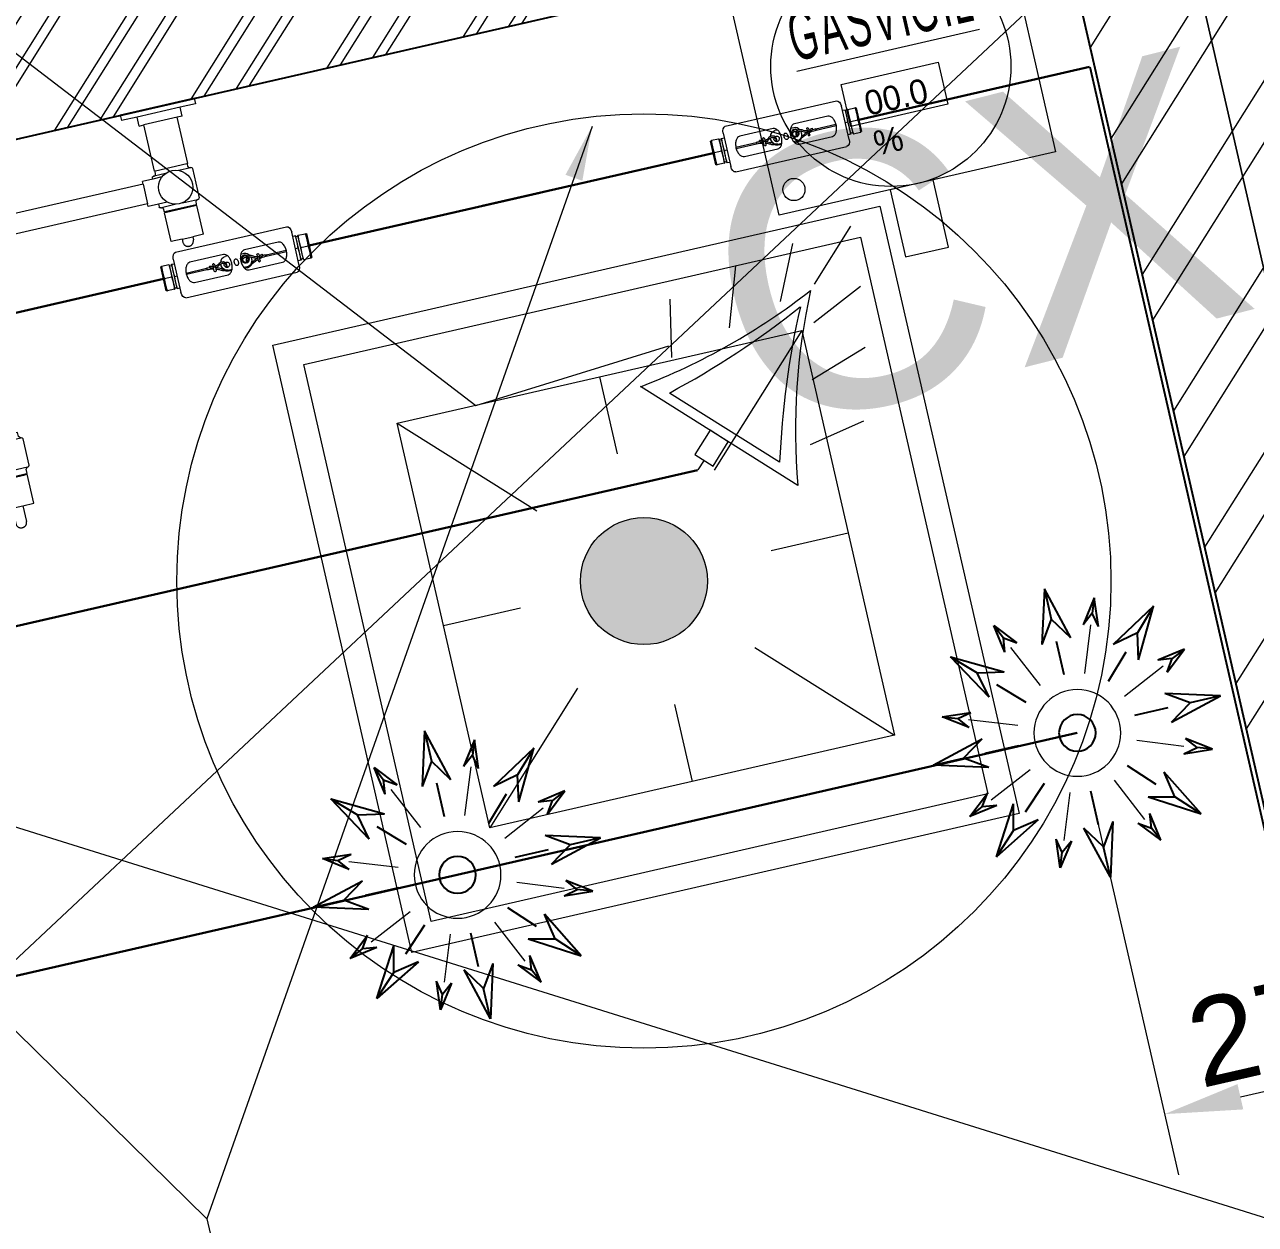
# Model space of a CAD drawing. Header units: millimetres. Extents: x 1667 to 847943, y 724 to 1832625.
# Drawn here: x 647580 to 648766, y 728316 to 729471 of the extents above; entities that cross this region are included whole.
import ezdxf

# ---------------------------------------------------------------- set-up
doc = ezdxf.new("R2010")
doc.units = ezdxf.units.MM
doc.linetypes.add('CENTER', pattern=[2, 1.25, -0.25, 0.25, -0.25])
doc.linetypes.add('CONTINULUS', pattern=[0])
doc.layers.get('Defpoints').update_dxf_attribs({"color": 140})
for name, color, linetype, lineweight in [('2026-02-28_GF-SF BWP SET_MAIN BLOCK_SASANGIR RESORT$0$BRICK WALL_MOFA', 20, 'Continuous', 25), ('2026-02-28_GF-SF BWP SET_MAIN BLOCK_SASANGIR RESORT$0$HATCH LIGHT_MOFA', 253, 'Continuous', 0), ('BRICK WALL_MOFA', 22, 'Continuous', 20), ('DIMENSION_MOFA', 66, 'CENTER', 15), ('FACILITY kitchen equipment', 152, 'Continuous', 0), ('GH - KIT - PLAN', 32, 'Continuous', 0), ('GH - KIT EQUIP.', 2, 'Continuous', 9), ('GH-GAS', 20, 'Continuous', 13), ('HATCH SOLID_MOFA', 251, 'Continuous', 5)]:
    doc.layers.add(name, color=color, linetype=linetype, lineweight=lineweight)
for name, color, linetype in [('ESContAnn', 210, 'Continuous'), ('RI', 81, 'Continuous'), ('SSEPL - DIMENSION', 6, 'Continuous')]:
    doc.layers.add(name, color=color, linetype=linetype)
doc.layers.add('Fusible link', color=7, linetype='Continuous', true_color=0x30c200)
doc.layers.add('SSE PIPING', color=7, linetype='Continuous', lineweight=30, true_color=0x0512c2)
doc.layers.add('SSE SYS', color=7, linetype='Continuous', lineweight=15, true_color=0xeb0000)
doc.styles.add('arial', font='arial.ttf')
doc.styles.add('DIM', font='arial.ttf')
doc.styles.add('Note Text (ANSI)', font='arial.ttf')
doc.styles.add('ROMANS', font='romans.shx')
doc.dimstyles.new('1.', dxfattribs={"dimscale": 30, "dimtxt": 2.8, "dimasz": 2.5, "dimexe": 2, "dimexo": 2, "dimgap": 0.5, "dimtad": 1, "dimdec": 0, "dimrnd": 1e-08, "dimdsep": 46, "dimtxsty": 'Note Text (ANSI)', "dimcen": 0, "dimdle": 6, "dimclrd": 256, "dimclre": 256, "dimclrt": 256, "dimadec": 1, "dimazin": 2, "dimtfac": 0.785714, "dimtdec": 0, "dimtofl": 0, "dimtmove": 0, "dimatfit": 3, "dimfxl": 1, "dimtolj": 1, "dimlwd": -1, "dimlwe": -1, "dimarcsym": 1})
doc.dimstyles.new('KIT-DIM', dxfattribs={"dimscale": 35, "dimtxt": 2, "dimasz": 1.5, "dimexe": 0.5, "dimexo": 1, "dimgap": 1, "dimtad": 0, "dimdec": 0, "dimtxsty": 'arial', "dimcen": 0, "dimdle": 1, "dimclrd": 251, "dimclre": 251, "dimclrt": 1, "dimadec": 0, "dimazin": 0, "dimtfac": 1, "dimtdec": 0, "dimtix": 1, "dimtmove": 0, "dimatfit": 3, "dimfxl": 1, "dimlwd": -1, "dimarcsym": 0})
doc.dimstyles.new('KIT_DIM', dxfattribs={"dimscale": 35, "dimtxt": 2.5, "dimasz": 2, "dimexe": 1, "dimexo": 1, "dimgap": 0.5, "dimtad": 1, "dimdec": 0, "dimzin": 3, "dimdsep": 46, "dimtxsty": 'arial', "dimcen": 0, "dimdle": 0.75, "dimclrd": 251, "dimclre": 251, "dimclrt": 15, "dimadec": 1, "dimazin": 1, "dimtfac": 1, "dimtdec": 0, "dimtix": 1, "dimtmove": 1, "dimatfit": 3, "dimfxl": 1, "dimtolj": 1, "dimtzin": 3, "dimlwd": 13, "dimlwe": 13, "dimarcsym": 0})

# ---------------------------------------------------------------- blocks, each defined once
blk = doc.blocks.new('low hight burner')
at = {"layer": 'GH - KIT - PLAN', "transparency": 33554495}
blk.add_hatch(color=256, dxfattribs=at).paths.add_polyline_path([(17820190.8, -12220139, -1), (17820190.8, -12220016.7, -1)])
at = {"layer": 'GH - KIT - PLAN'}
for p, q in [((17820068.3, -12220080, 0), (17819992.3, -12220080, 0)), ((17820392.1, -12220080, 0), (17820316.1, -12220080, 0))]:
    blk.add_line(p, q, dxfattribs=at)
at = {"layer": 'GH - KIT - PLAN', "elevation": 0}
for points in [[(17820492.1, -12219780), (17820492.1, -12220380), (17819892.1, -12220380), (17819892.1, -12219780)], [(17820467.1, -12219805), (17820467.1, -12220355), (17819917.1, -12220355), (17819917.1, -12219805)], [(17820392.1, -12219880), (17820392.1, -12220279.9), (17819992.3, -12220279.9), (17819992.3, -12219880)]]:
    blk.add_lwpolyline(points, close=True, dxfattribs=at)
for points in [[(17820104.6, -12219992.4), (17819992.3, -12219880)], [(17820192.2, -12219880), (17820192.2, -12219956.1)], [(17820392.1, -12219880), (17820279.8, -12219992.4)], [(17820068.3, -12220080), (17819992.3, -12220080)], [(17820392.1, -12220080), (17820316.1, -12220080)], [(17820104.6, -12220167.6), (17819992.3, -12220279.9)], [(17820392.1, -12220279.9), (17820279.8, -12220167.6)], [(17820192.2, -12220203.8), (17820192.2, -12220279.9)]]:
    blk.add_lwpolyline(points, dxfattribs=at)
at = {"layer": 'GH - KIT - PLAN'}
blk.add_circle((17820190.8, -12220077.8, 19612.1), 61.2, dxfattribs=at)
blk = doc.blocks.new('potfiller pl')
at = {"layer": 'GH - KIT - PLAN', "lineweight": 0}
for p, q in [((16.809, 10.743), (16.809, 11.354)), ((17.222, 10.743), (17.222, 11.398)), ((16.385, 10.743), (16.385, 9.62)), ((16.809, 10.743), (16.385, 10.743)), ((17.222, 10.743), (16.809, 10.743)), ((17.645, 10.743), (17.222, 10.743)), ((17.645, 10.743), (17.645, 9.62)), ((16.285, 9.35), (16.25, 9.335)), ((16.31, 9.35), (16.285, 9.35)), ((16.385, 9.425), (16.31, 9.35)), ((17.72, 9.35), (16.31, 9.35)), ((16.385, 9.62), (16.461, 9.62)), ((16.385, 9.59), (16.385, 9.425)), ((16.461, 9.59), (16.385, 9.59)), ((16.461, 9.62), (16.461, 9.59)), ((17.57, 9.62), (16.461, 9.62)), ((17.57, 9.59), (16.461, 9.59)), ((17.57, 9.62), (17.57, 9.59)), ((17.645, 9.62), (17.57, 9.62)), ((17.645, 9.59), (17.57, 9.59)), ((17.645, 9.59), (17.645, 9.425)), ((17.645, 9.425), (17.72, 9.35)), ((17.745, 9.35), (17.72, 9.35)), ((17.745, 9.35), (17.781, 9.335)), ((16.25, 9.335), (16.235, 9.3)), ((16.235, 9.3), (16.235, 8.28)), ((17.781, 9.335), (17.795, 9.3)), ((17.795, 9.3), (17.795, 8.28)), ((16.235, 8.28), (16.25, 8.244)), ((16.25, 8.244), (16.285, 8.23)), ((16.285, 8.23), (16.31, 8.23)), ((16.31, 8.23), (16.385, 8.155)), ((16.31, 8.23), (17.72, 8.23)), ((16.385, 8.155), (16.385, 7.99)), ((16.385, 7.99), (16.545, 7.99)), ((16.545, 7.39), (16.545, 7.99)), ((17.496, 7.99), (16.545, 7.99)), ((17.496, 7.39), (17.496, 7.99)), ((17.645, 7.99), (17.496, 7.99)), ((17.72, 8.23), (17.645, 8.155)), ((17.645, 8.155), (17.645, 7.99)), ((17.72, 8.23), (17.745, 8.23)), ((17.781, 8.244), (17.745, 8.23)), ((17.795, 8.28), (17.781, 8.244)), ((16.545, 7.39), (16.64, 7.39)), ((16.64, 1.465), (16.64, 7.39)), ((17.4, 7.39), (16.64, 7.39)), ((17.4, 1.465), (17.4, 7.39)), ((17.496, 7.39), (17.4, 7.39)), ((8.255, 2.238), (8.255, 2.364)), ((8.671, 2.238), (8.671, 2.364)), ((7.833, 2.238), (7.833, 1.115)), ((7.833, 2.238), (8.255, 2.238)), ((8.671, 2.238), (8.255, 2.238)), ((8.671, 2.238), (9.093, 2.238)), ((9.093, 2.238), (9.093, 1.115)), ((16.55, 1.465), (16.55, 0.728)), ((16.64, 1.465), (16.55, 1.465)), ((16.64, 1.465), (17.4, 1.465)), ((17.4, 1.465), (17.491, 1.465)), ((17.491, 1.465), (17.491, 0.72)), ((7.833, 0.975), (7.811, 0.922)), ((7.833, 1.115), (7.908, 1.115)), ((7.84, 1.077), (7.833, 1.06)), ((7.833, 1.06), (7.833, 0.975)), ((7.858, 1.085), (7.84, 1.077)), ((7.858, 1.085), (7.908, 1.085)), ((7.908, 1.115), (7.908, 1.085)), ((7.908, 1.115), (9.017, 1.115)), ((7.908, 1.085), (9.017, 1.085)), ((9.017, 1.115), (9.017, 1.085)), ((9.017, 1.115), (9.093, 1.115)), ((9.068, 1.085), (9.017, 1.085)), ((9.068, 1.085), (9.085, 1.077)), ((9.085, 1.077), (9.093, 1.06)), ((9.093, 1.06), (9.093, 0.975)), ((9.093, 0.975), (9.115, 0.922)), ((7.683, -0.28), (7.684, 0.85)), ((7.697, 0.885), (7.684, 0.85)), ((7.733, 0.9), (7.697, 0.885)), ((7.758, 0.9), (7.733, 0.9)), ((7.811, 0.922), (7.758, 0.9)), ((8.346, 0.9), (7.758, 0.9)), ((8.592, 0.9), (9.168, 0.9)), ((8.901, 0.747), (9.242, 0.747)), ((9.115, 0.922), (9.168, 0.9)), ((9.192, 0.9), (9.168, 0.9)), ((9.192, 0.9), (9.228, 0.885)), ((9.228, 0.885), (9.242, 0.85)), ((9.242, 0.747), (9.242, 0.85)), ((9.242, 0.747), (9.643, 0.747)), ((9.643, 0.747), (9.643, 0.638)), ((9.643, 0.638), (15.827, 0.638)), ((9.643, -0.122), (9.643, 0.638)), ((15.827, 0.728), (16.55, 0.728)), ((15.827, 0.638), (15.827, 0.728)), ((15.827, -0.122), (15.827, 0.638)), ((7.683, -0.28), (7.697, -0.316)), ((7.697, -0.316), (7.733, -0.33)), ((7.733, -0.33), (7.758, -0.33)), ((7.758, -0.33), (7.811, -0.352)), ((7.758, -0.33), (8.211, -0.33)), ((7.811, -0.352), (7.833, -0.405)), ((7.833, -0.405), (7.833, -0.49)), ((8.211, -0.33), (8.221, -0.337)), ((8.731, -0.33), (9.168, -0.33)), ((8.89, -0.231), (9.243, -0.231)), ((9.115, -0.352), (9.093, -0.405)), ((9.093, -0.405), (9.093, -0.49)), ((9.168, -0.33), (9.115, -0.352)), ((9.168, -0.33), (9.193, -0.33)), ((9.228, -0.316), (9.193, -0.33)), ((9.243, -0.28), (9.228, -0.316)), ((9.243, -0.231), (9.243, -0.28)), ((9.243, -0.231), (9.643, -0.231)), ((9.643, -0.122), (15.827, -0.122)), ((9.643, -0.122), (9.643, -0.231)), ((15.827, -0.122), (15.827, -0.213)), ((15.827, -0.213), (16.572, -0.213)), ((7.813, -0.515), (7.813, -2.306)), ((7.858, -0.515), (7.813, -0.515)), ((7.833, -0.49), (7.858, -0.515)), ((9.068, -0.515), (7.858, -0.515)), ((9.093, -0.49), (9.068, -0.515)), ((9.113, -0.515), (9.068, -0.515)), ((9.113, -0.515), (9.113, -2.306)), ((7.625, -2.306), (7.625, -2.656)), ((7.625, -2.306), (7.813, -2.306)), ((7.813, -2.306), (9.113, -2.306)), ((9.3, -2.306), (9.113, -2.306)), ((9.3, -2.306), (9.3, -2.656)), ((7.023, -2.656), (7.625, -2.656)), ((7.023, -2.865), (7.023, -2.656)), ((7.625, -2.656), (9.3, -2.656)), ((9.3, -2.656), (9.903, -2.656)), ((9.903, -2.865), (9.903, -2.656)), ((7.023, -2.865), (9.903, -2.865))]:
    blk.add_line(p, q, dxfattribs=at)
for points in [[(17.222, 11.398), (17.212, 11.421), (17.203, 11.441), (17.193, 11.457), (17.183, 11.472), (17.173, 11.484), (17.164, 11.494), (17.154, 11.502), (17.144, 11.51), (17.135, 11.516), (17.126, 11.522), (17.116, 11.527), (17.107, 11.532), (17.098, 11.536), (17.088, 11.539), (17.079, 11.542), (17.069, 11.545), (17.06, 11.547), (17.05, 11.549), (17.04, 11.55), (17.03, 11.551), (17.02, 11.551), (17.01, 11.551), (17, 11.551), (16.991, 11.55), (16.981, 11.549), (16.971, 11.547), (16.961, 11.545), (16.952, 11.542), (16.942, 11.539), (16.933, 11.536), (16.924, 11.532), (16.916, 11.528), (16.907, 11.524), (16.899, 11.519), (16.891, 11.514), (16.883, 11.508), (16.875, 11.501), (16.867, 11.494), (16.86, 11.487), (16.853, 11.478), (16.845, 11.469), (16.838, 11.459), (16.832, 11.447), (16.826, 11.434), (16.82, 11.418), (16.816, 11.399), (16.812, 11.378), (16.809, 11.354)], [(8.671, 2.364), (8.664, 2.391), (8.658, 2.414), (8.65, 2.433), (8.643, 2.45), (8.635, 2.465), (8.627, 2.477), (8.618, 2.487), (8.61, 2.497), (8.601, 2.505), (8.593, 2.513), (8.584, 2.52), (8.576, 2.526), (8.567, 2.531), (8.558, 2.536), (8.549, 2.541), (8.54, 2.545), (8.531, 2.548), (8.522, 2.551), (8.512, 2.554), (8.502, 2.556), (8.492, 2.557), (8.483, 2.559), (8.473, 2.559), (8.463, 2.56), (8.453, 2.559), (8.443, 2.559), (8.433, 2.557), (8.423, 2.556), (8.413, 2.554), (8.404, 2.551), (8.394, 2.548), (8.385, 2.545), (8.376, 2.541), (8.367, 2.536), (8.358, 2.531), (8.35, 2.526), (8.341, 2.52), (8.333, 2.513), (8.324, 2.505), (8.316, 2.497), (8.307, 2.487), (8.299, 2.477), (8.291, 2.465), (8.283, 2.45), (8.275, 2.433), (8.268, 2.414), (8.261, 2.391), (8.255, 2.364)], [(16.55, 0.72), (16.524, 0.69), (16.5, 0.658), (16.479, 0.624), (16.46, 0.589), (16.443, 0.555), (16.429, 0.523), (16.417, 0.494), (16.407, 0.469), (16.4, 0.45), (16.395, 0.434), (16.391, 0.422), (16.389, 0.411), (16.388, 0.402), (16.387, 0.392), (16.387, 0.38), (16.388, 0.366), (16.388, 0.349), (16.388, 0.328), (16.388, 0.304), (16.389, 0.278), (16.39, 0.25), (16.393, 0.221), (16.397, 0.191), (16.402, 0.161), (16.408, 0.13), (16.417, 0.101), (16.426, 0.071), (16.438, 0.043), (16.45, 0.014), (16.464, -0.013), (16.48, -0.04), (16.497, -0.066), (16.515, -0.091), (16.534, -0.116), (16.555, -0.139), (16.576, -0.161), (16.599, -0.183), (16.623, -0.203), (16.647, -0.222), (16.673, -0.239), (16.699, -0.256), (16.726, -0.271), (16.754, -0.285), (16.783, -0.297), (16.812, -0.308), (16.841, -0.318), (16.871, -0.326), (16.902, -0.332), (16.932, -0.337), (16.963, -0.341), (16.994, -0.343), (17.025, -0.343), (17.056, -0.342), (17.087, -0.34), (17.118, -0.336), (17.149, -0.33), (17.179, -0.323), (17.209, -0.315), (17.238, -0.305), (17.267, -0.293), (17.295, -0.281), (17.322, -0.267), (17.349, -0.252), (17.374, -0.236), (17.399, -0.219), (17.422, -0.201), (17.444, -0.183), (17.464, -0.165), (17.483, -0.148), (17.499, -0.132), (17.514, -0.117), (17.526, -0.105), (17.536, -0.094), (17.544, -0.086), (17.551, -0.078), (17.556, -0.071), (17.561, -0.063), (17.566, -0.054), (17.571, -0.043), (17.577, -0.03), (17.584, -0.013), (17.593, 0.008), (17.601, 0.03), (17.61, 0.056), (17.619, 0.083), (17.628, 0.111), (17.636, 0.141), (17.642, 0.171), (17.647, 0.202), (17.651, 0.233), (17.653, 0.264), (17.653, 0.295), (17.652, 0.326), (17.65, 0.357), (17.646, 0.387), (17.64, 0.418), (17.633, 0.448), (17.625, 0.478), (17.615, 0.507), (17.605, 0.535), (17.594, 0.562), (17.582, 0.587), (17.57, 0.61), (17.557, 0.632), (17.545, 0.652), (17.533, 0.669), (17.522, 0.684), (17.512, 0.696), (17.503, 0.706), (17.496, 0.712), (17.492, 0.715), (17.491, 0.715)], [(16.55, 0.728), (16.55, 0.726), (16.55, 0.723), (16.55, 0.721), (16.55, 0.72), (16.55, 0.718), (16.55, 0.717), (16.55, 0.715), (16.55, 0.713)], [(16.816, -0.354), (16.756, -0.328), (16.706, -0.303), (16.664, -0.279), (16.63, -0.257), (16.605, -0.239), (16.588, -0.225), (16.579, -0.216), (16.577, -0.213)], [(17.442, -0.202), (17.412, -0.229), (17.378, -0.255), (17.341, -0.277), (17.302, -0.297), (17.261, -0.315), (17.218, -0.33), (17.173, -0.343), (17.128, -0.354), (17.082, -0.362), (17.037, -0.368), (16.993, -0.372), (16.951, -0.373), (16.911, -0.372), (16.876, -0.369), (16.845, -0.363), (16.819, -0.355)], [(17.552, -0.078), (17.549, -0.085), (17.546, -0.092), (17.54, -0.099), (17.532, -0.109), (17.519, -0.123), (17.501, -0.142), (17.476, -0.168), (17.442, -0.202)]]:
    blk.add_lwpolyline(points, dxfattribs=at)
blk.add_circle((8.469, 0.263), 0.649, dxfattribs=at)
blk = doc.blocks.new('*D759')
at = {"layer": 'Defpoints', "color": 0, "transparency": 16777216}
for p in [(-16438.8, 17900), (-17039.1, 17788.1), (-16438.8, 17541.3)]:
    blk.add_point(p, dxfattribs=at)
at = {"layer": 'GH-GAS', "lineweight": 13, "transparency": 16777216}
for p, q in [((178153.6, 1104793.8), (178153.6, 1104435.1)), ((177553.3, 1104681.9), (177553.3, 1104435.1)), ((177623.3, 1104470.1), (178083.6, 1104470.1))]:
    blk.add_line(p, q, dxfattribs=at)
at = {"layer": 'GH-GAS', "transparency": 16777216}
for points in [[(177623.3, 1104481.7), (177623.3, 1104458.4), (177553.3, 1104470.1)], [(178083.6, 1104458.4), (178083.6, 1104481.7), (178153.6, 1104470.1)]]:
    blk.add_solid(points, dxfattribs=at)
at = {"layer": 'GH-GAS', "transparency": 16777216, "insert": (177853.5, 1104532.3), "char_height": 87.5, "attachment_point": 5, "style": 'DIM'}
blk.add_mtext('\\A1;600', dxfattribs=at)
blk = doc.blocks.new('*D760')
at = {"layer": 'Defpoints', "color": 0, "transparency": 16777216}
for p in [(-18239.1, 17788.1), (-17039.1, 17788.1), (-17039.1, 17541.3)]:
    blk.add_point(p, dxfattribs=at)
at = {"layer": 'GH-GAS', "lineweight": 13, "transparency": 16777216}
for p, q in [((176353.3, 1104681.9), (176353.3, 1104435.1)), ((177553.3, 1104681.9), (177553.3, 1104435.1)), ((176423.3, 1104470.1), (177483.3, 1104470.1))]:
    blk.add_line(p, q, dxfattribs=at)
at = {"layer": 'GH-GAS', "transparency": 16777216}
for points in [[(176423.3, 1104481.7), (176423.3, 1104458.4), (176353.3, 1104470.1)], [(177483.3, 1104458.4), (177483.3, 1104481.7), (177553.3, 1104470.1)]]:
    blk.add_solid(points, dxfattribs=at)
at = {"layer": 'GH-GAS', "transparency": 16777216, "insert": (176953.3, 1104532.3), "char_height": 87.5, "attachment_point": 5, "style": 'DIM'}
blk.add_mtext('\\A1;1200', dxfattribs=at)
blk = doc.blocks.new('GASVIGIL')
at = {"color": 1, "linetype": 'CONTINULUS', "lineweight": -2, "ltscale": 1000}
for points in [[(69.5, 45), (358.9, 45), (358.9, -204.3), (69.5, -204.3)], [(161.1, -88.6), (262.5, -88.6), (262.5, -132.5), (161.1, -132.5)], [(230.7, -204.3), (185.8, -204.3), (185.8, -274.6), (230.7, -274.6)]]:
    blk.add_lwpolyline(points, close=True, dxfattribs=at)
for centre, radius in [((214.5, -81.9), 122.4), ((327.1, 14.8), 11.3), ((90.1, -182.2), 11.3)]:
    blk.add_circle(centre, radius, dxfattribs=at)
at = {"color": 30, "linetype": 'CONTINULUS', "lineweight": -2, "ltscale": 1000, "true_color": 0xf26722, "insert": (120, -5.2), "char_height": 50, "attachment_point": 1, "style": 'ROMANS'}
blk.add_mtext_dynamic_manual_height_columns('{\\fArial Narrow|b0|i0|c0|p34;\\W0.65;\\T1.1;\\LGASVIGIL}', width=178.4, gutter_width=2.5, heights=[27], dxfattribs=at)
at = {"color": 242, "linetype": 'CONTINULUS', "lineweight": -2, "ltscale": 1000, "true_color": 0xcd2027, "insert": (180.3, -100.9), "char_height": 25, "width": 82.159, "attachment_point": 1, "style": 'ROMANS'}
blk.add_mtext('{\\fAgency FB|b0|i0|c0|p34;00.0  %}', dxfattribs=at)
blk = doc.blocks.new('FUSIBLE LINK')
at = {"layer": 'SSE SYS', "color": 0, "lineweight": 0}
for p, q in [((1.4, 11.8), (1.4, 12)), ((13.5, 12), (1.9, 12)), ((14, 11.8), (14, 12)), ((17.5, 11.5), (17.6, 12)), ((18.1, 12), (22.5, 12)), ((22.5, -16.5), (22.5, 16.5)), ((211.5, 22.5), (28.5, 22.5)), ((217.5, 16.5), (217.5, -16.5)), ((221.9, 12), (217.5, 12)), ((222.5, 11.5), (222.4, 12)), ((226, 11.8), (226, 12)), ((226.5, 12), (238.1, 12)), ((238.6, 11.8), (238.6, 12)), ((0, 11.8), (0, -11.8)), ((1.4, 11.8), (0, 11.8)), ((1.4, 11.8), (1.4, -11.8)), ((13.5, 0), (1.9, 0)), ((14, -11.8), (14, 11.8)), ((14, 10.9), (17.5, 10.9)), ((17.5, -11.5), (17.5, 11.5)), ((18.2, 0), (22.5, 0)), ((70.8, 0.7), (37.5, 0.7)), ((47.5, 10), (102.5, 10)), ((70.8, 0.7), (70.8, -0.4)), ((82, 2.7), (82, -0.4)), ((84, 3.5), (83, 3.5)), ((83, 0.3), (84, 0.3)), ((85, 2.7), (85, -0.4)), ((95, 0), (95, -1.1)), ((98.7, 0.4), (98.7, 1.1)), ((109.9, 6.7), (104.5, 6.7)), ((110.3, 0.4), (110.3, 1.1)), ((112, -3.1), (112, 3.1)), ((117, 1.2), (117, -1.2)), ((123, -1.2), (123, 1.2)), ((131.3, 7.8), (135.5, 7.8)), ((137.5, 10), (192.5, 10)), ((145, 0), (145, 1.1)), ((154.7, 2.7), (154.7, -0.4)), ((155.7, 3.5), (156.6, 3.5)), ((156.6, 0.3), (155.7, 0.3)), ((157.6, 2.7), (157.6, -0.4)), ((168.8, 0.7), (168.8, -0.4)), ((202.5, 0.7), (168.8, 0.7)), ((221.9, 0), (217.5, 0)), ((222.5, 11.5), (222.5, -11.5)), ((226, 10.9), (222.5, 10.9)), ((226, 11.8), (226, -11.8)), ((226.5, 0), (238.1, 0)), ((238.6, -11.8), (238.6, 11.8)), ((238.6, 11.8), (240, 11.8)), ((240, -11.8), (240, 11.8)), ((1.4, -11.8), (0, -11.8)), ((1.4, -11.8), (1.4, -12)), ((14, -10.9), (17.5, -10.9)), ((14, -11.8), (14, -12)), ((17.5, -11.5), (17.6, -12)), ((70.8, -0.6), (37.5, -0.6)), ((102.5, -10), (47.5, -10)), ((70.8, -0.4), (70.8, -0.6)), ((82, -3.6), (82, -0.4)), ((84, -4.4), (83, -4.4)), ((85, -0.4), (85, -3.6)), ((104.5, -6.7), (109.9, -6.7)), ((104.5, -7.8), (108.7, -7.8)), ((135.5, -5.6), (129.2, -5.6)), ((130.1, -6.7), (135.5, -6.7)), ((192.5, -10), (137.5, -10)), ((154.7, -0.4), (154.7, -3.6)), ((155.7, -4.4), (156.6, -4.4)), ((157.6, -3.6), (157.6, -0.4)), ((168.8, -0.4), (168.8, -0.6)), ((202.5, -0.6), (168.8, -0.6)), ((222.5, -11.5), (222.4, -12)), ((226, -10.9), (222.5, -10.9)), ((226, -11.8), (226, -12)), ((238.6, -11.8), (240, -11.8)), ((238.6, -11.8), (238.6, -12)), ((13.5, -12), (1.9, -12)), ((18.1, -12), (22.5, -12)), ((211.5, -22.5), (28.5, -22.5)), ((221.9, -12), (217.5, -12)), ((226.5, -12), (238.1, -12))]:
    blk.add_line(p, q, dxfattribs=at)
for centre, start, end in [((28.5, 16.5), 90, 180), ((211.5, 16.5), 0, 90), ((28.5, -16.5), 180, 270), ((211.5, -16.5), 270, 0)]:
    blk.add_arc(centre, 6, start, end, dxfattribs=at)
for centre, major_axis in [((76.3, 1.3), (0.107, 0.641)), ((163.3, 1.3), (-0.107, 0.641))]:
    blk.add_ellipse(centre, major_axis=major_axis, ratio=0.135102, dxfattribs=at)
for centre, major_axis, ratio, start_param, end_param in [((83, 2.7), (-1, 0), 0.769374, 4.712389, 6.283185), ((83, -0.4), (-1, 0), 0.769374, 4.712389, 6.283185), ((84, 2.7), (1, 0), 0.769374, 0, 1.570796), ((84, -0.4), (1, 0), 0.769374, 0, 1.570796), ((104.5, 0), (-9.5, 0), 0.707107, 5.998219, 7.853982), ((104.5, 0), (-9.5, 0), 0.707107, 4.712389, 5.774777), ((104.5, 1.1), (5.76, 0), 0.707107, 2.942229, 8.903945), ((104.5, 1.1), (4.76, 0), 0.707107, 2.951279, 8.856853), ((135.5, -1.1), (-4.76, 0), 0.707107, 4.335447, 6.067777), ((135.5, 1.1), (9.5, 0), 0.707107, 0.313248, 1.570796), ((135.5, 1.1), (9.5, 0), 0.707107, 4.712389, 6.385879), ((135.5, 0), (9.5, 0), 0.707107, 4.712389, 6.283185), ((135.5, -1.1), (4.76, 0), 0.707107, 0.215408, 0.824896), ((155.7, 2.7), (-1, 0), 0.769374, 4.712389, 6.283185), ((155.7, -0.4), (-1, 0), 0.769374, 4.712389, 6.283185), ((156.6, 2.7), (1, 0), 0.769374, 0, 1.570796), ((156.6, -0.4), (1, 0), 0.769374, 0, 1.570796), ((83, -3.6), (-1, 0), 0.769374, 0, 1.570796), ((84, -3.6), (1, 0), 0.769374, 4.712389, 6.283185), ((104.5, -1.1), (-9.5, 0), 0.707107, 0, 1.570796), ((155.7, -3.6), (-1, 0), 0.769374, 0, 1.570796), ((156.6, -3.6), (1, 0), 0.769374, 4.712389, 6.283185)]:
    blk.add_ellipse(centre, major_axis=major_axis, ratio=ratio, start_param=start_param, end_param=end_param, dxfattribs=at)
for points, weights in [([(1.9, 12), (1, 6), (1.9, 0)], [1.07710249847, 1.24373083487, 1.07710249847]), ([(1.4, 12), (1.4, 12), (1.9, 12)], [1.16041666667, 1.16041666667, 1.07710249847]), ([(13.5, 12), (14, 12), (14, 12)], [1.07710249847, 1.16041666667, 1.16041666667]), ([(13.5, 0), (14.4, 6), (13.5, 12)], [1.07710249847, 1.24373083487, 1.07710249847]), ([(18.1, 12), (17.6, 12), (17.6, 12)], [1.00344322391, 1.08333333333, 1.08333333333]), ([(18.2, 0), (17.2, 6), (18.1, 12)], [1.00136118663, 1.15523047531, 1.00343082543]), ([(222.4, 12), (222.4, 12), (221.9, 12)], [1.08333333333, 1.08333333333, 1.00764795771]), ([(221.9, 12), (222.8, 6), (221.9, 0)], [1.00767581319, 1.1670909423, 1.00981175327]), ([(226.5, 12), (225.6, 6), (226.5, 0)], [1.07710249847, 1.24373083487, 1.07710249847]), ([(226, 12), (226, 12), (226.5, 12)], [1.16041666667, 1.16041666667, 1.07710249847]), ([(238.1, 0), (239, 6), (238.1, 12)], [1.07710249847, 1.24373083487, 1.07710249847]), ([(238.1, 12), (238.6, 12), (238.6, 12)], [1.07710249847, 1.16041666667, 1.16041666667]), ([(1.9, 0), (1, -6), (1.9, -12)], [1.07710249847, 1.24373083487, 1.07710249847]), ([(13.5, -12), (14.4, -6), (13.5, 0)], [1.07710249847, 1.24373083487, 1.07710249847]), ([(18.1, -12), (17.2, -6), (18.2, 0)], [1.00343082542, 1.15523047531, 1.00136118663]), ([(221.9, 0), (222.8, -6), (221.9, -12)], [1.00981175327, 1.1670909423, 1.00767581319]), ([(226.5, 0), (225.6, -6), (226.5, -12)], [1.07710249847, 1.24373083487, 1.07710249847]), ([(238.1, -12), (239, -6), (238.1, 0)], [1.07710249847, 1.24373083487, 1.07710249847]), ([(1.9, -12), (1.4, -12), (1.4, -12)], [1.07710249847, 1.16041666667, 1.16041666667]), ([(14, -12), (14, -12), (13.5, -12)], [1.16041666667, 1.16041666667, 1.07710249847]), ([(17.6, -12), (17.6, -12), (18.1, -12)], [1.08333333333, 1.08333333333, 1.00344322392]), ([(221.9, -12), (222.4, -12), (222.4, -12)], [1.00764795771, 1.08333333333, 1.08333333333]), ([(226.5, -12), (226, -12), (226, -12)], [1.07710249847, 1.16041666667, 1.16041666667]), ([(238.6, -12), (238.6, -12), (238.1, -12)], [1.16041666667, 1.16041666667, 1.07710249847])]:
    blk.add_rational_spline(points, weights, degree=2, dxfattribs=at)
for points, knots in [([(47.5, -10), (46.2, -10), (44.9, -9.7), (42.4, -8.7), (41.3, -8), (39.5, -6.2), (38.8, -5.1), (37.8, -2.6), (37.5, -1.3), (37.5, 1.3), (37.8, 2.6), (38.8, 5.1), (39.5, 6.2), (41.3, 8), (42.4, 8.7), (44.9, 9.7), (46.2, 10), (47.5, 10)], [-3.028815, -3.028815, -3.028815, -3.028815, -2.650181, -2.650181, -2.271547, -2.271547, -1.892977, -1.892977, -1.514407, -1.514407, -1.135838, -1.135838, -0.757268, -0.757268, -0.378634, -0.378634, 0, 0, 0, 0]), ([(85, 0.6), (85.7, 0.6), (86.4, 0.7), (88.4, 1), (89.6, 1.4), (91.9, 2.4), (93.1, 2.8), (95.2, 3.2), (96, 3.3), (98.1, 3.3), (99.4, 3.2), (101.2, 2.7), (101.7, 2.5), (102.3, 2.1), (102.6, 1.9), (103.1, 1.4), (103.4, 1.1), (103.7, 0.4), (103.8, 0), (103.9, -0.7), (103.9, -1.1), (103.7, -1.8), (103.7, -2), (103.6, -2.2)], [0, 0, 0, 0, 0.217722, 0.217722, 0.599337, 0.599337, 1.001087, 1.001087, 1.237962, 1.237962, 1.634576, 1.634576, 1.793536, 1.793536, 1.887731, 1.887731, 2.035841, 2.035841, 2.164918, 2.164918, 2.307792, 2.307792, 2.392726, 2.392726, 2.392726, 2.392726]), ([(102.3, -1.9), (102.3, -1.8), (102.4, -1.7), (102.6, -1.2), (102.6, -0.8), (102.5, -0.2), (102.5, -0.1), (102.3, 0.3), (102.3, 0.4), (102, 0.7), (101.8, 0.9), (101.3, 1.2), (101, 1.4), (100.4, 1.6), (100, 1.7), (99, 1.9), (98.4, 2), (96.9, 2), (96, 2), (93.9, 1.7), (92.8, 1.3), (90.7, 0.5), (89.5, 0), (87.2, -0.5), (86.1, -0.7), (85, -0.7)], [1.927663, 1.927663, 1.927663, 1.927663, 1.971839, 1.971839, 2.14146, 2.14146, 2.223179, 2.223179, 2.288169, 2.288169, 2.392051, 2.392051, 2.484571, 2.484571, 2.605248, 2.605248, 2.785636, 2.785636, 3.064619, 3.064619, 3.414855, 3.414855, 3.792298, 3.792298, 4.131386, 4.131386, 4.131386, 4.131386]), ([(100.6, 1.5), (100.6, 1.4), (100.5, 1.4), (100.2, 1.1), (100, 0.8), (99.9, 0.5), (99.9, 0.4), (99.9, 0.4)], [7.1761552, 7.1761552, 7.1761552, 7.1761552, 7.2463126, 7.2463126, 7.5518512, 7.5518512, 7.6082514, 7.6082514, 7.6082514, 7.6082514]), ([(109.1, 0.4), (109.1, 0.5), (109, 0.7), (108.7, 1.2), (108.4, 1.5), (107.8, 1.9), (107.4, 2.2), (106.5, 2.5), (106.1, 2.6), (105.1, 2.8), (104.6, 2.8), (103.6, 2.7), (103.1, 2.6), (102.4, 2.5), (102.2, 2.4), (102, 2.3)], [4.958119, 4.958119, 4.958119, 4.958119, 5.153641, 5.153641, 5.481226, 5.481226, 5.77758, 5.77758, 6.070578, 6.070578, 6.364746, 6.364746, 6.659288, 6.659288, 6.800091, 6.800091, 6.800091, 6.800091]), ([(102.5, 10), (103.8, 10), (105.1, 9.7), (107.6, 8.7), (108.7, 8), (110.5, 6.2), (111.2, 5.1), (112.2, 2.6), (112.5, 1.3), (112.5, -1.3), (112.2, -2.6), (111.2, -5.1), (110.5, -6.2), (108.7, -8), (107.6, -8.7), (105.1, -9.7), (103.8, -10), (102.5, -10)], [0, 0, 0, 0, 0.378634, 0.378634, 0.757268, 0.757268, 1.135838, 1.135838, 1.514407, 1.514407, 1.892977, 1.892977, 2.271547, 2.271547, 2.650181, 2.650181, 3.028815, 3.028815, 3.028815, 3.028815]), ([(120, 3.3), (120.4, 3.3), (120.8, 3.2), (121.6, 2.8), (122, 2.6), (122.6, 2), (122.8, 1.6), (123.2, 0.8), (123.2, 0.4), (123.2, -0.4), (123.2, -0.8), (122.8, -1.6), (122.6, -2), (122, -2.6), (121.6, -2.8), (120.8, -3.2), (120.4, -3.2), (119.6, -3.2), (119.2, -3.2), (118.4, -2.8), (118, -2.6), (117.4, -2), (117.2, -1.6), (116.8, -0.8), (116.8, -0.4), (116.8, 0.4), (116.8, 0.8), (117.2, 1.6), (117.4, 2), (118, 2.6), (118.4, 2.8), (119.2, 3.2), (119.6, 3.3), (120, 3.3)], [0, 0, 0, 0, 0.122487, 0.122487, 0.244974, 0.244974, 0.367461, 0.367461, 0.489948, 0.489948, 0.612435, 0.612435, 0.734921, 0.734921, 0.857408, 0.857408, 0.979896, 0.979896, 1.102383, 1.102383, 1.22487, 1.22487, 1.347356, 1.347356, 1.469843, 1.469843, 1.59233, 1.59233, 1.714817, 1.714817, 1.837304, 1.837304, 1.959791, 1.959791, 1.959791, 1.959791]), ([(137.5, -10), (136.2, -10), (134.9, -9.7), (132.4, -8.7), (131.3, -8), (129.5, -6.2), (128.8, -5.1), (127.8, -2.6), (127.5, -1.3), (127.5, 1.3), (127.8, 2.6), (128.8, 5.1), (129.5, 6.2), (131.3, 8), (132.4, 8.7), (134.9, 9.7), (136.2, 10), (137.5, 10)], [-3.028815, -3.028815, -3.028815, -3.028815, -2.650181, -2.650181, -2.271547, -2.271547, -1.892977, -1.892977, -1.514407, -1.514407, -1.135838, -1.135838, -0.757268, -0.757268, -0.378634, -0.378634, 0, 0, 0, 0]), ([(140.3, 0.2), (140.3, -0.1), (140.1, -0.5), (139.7, -1.2), (139.4, -1.5), (138.8, -1.9), (138.4, -2.2), (137.5, -2.5), (137.1, -2.6), (136.1, -2.8), (135.6, -2.8), (134.6, -2.7), (134.1, -2.6), (133.2, -2.4), (132.8, -2.2), (132, -1.8), (131.7, -1.6), (131.2, -1.1), (131, -0.8), (130.8, -0.3), (130.7, 0), (130.7, 0.2)], [1.570796, 1.570796, 1.570796, 1.570796, 2.012049, 2.012049, 2.339634, 2.339634, 2.635988, 2.635988, 2.928985, 2.928985, 3.223153, 3.223153, 3.517695, 3.517695, 3.81113, 3.81113, 4.10472, 4.10472, 4.410259, 4.410259, 4.712389, 4.712389, 4.712389, 4.712389]), ([(136.3, -2.7), (136.2, -2.4), (136.1, -2.1), (135.8, -1.3), (135.8, -0.8), (135.9, 0), (135.9, 0.3), (136.2, 0.9), (136.4, 1.2), (137, 1.8), (137.3, 2.1), (138, 2.5), (138.5, 2.7), (139.5, 3), (140.1, 3.1), (141.6, 3.3), (142.6, 3.3), (144.7, 3.2), (146, 3), (148.3, 2.2), (149.4, 1.6), (151.6, 0.9), (152.7, 0.7), (154.1, 0.6), (154.4, 0.6), (154.7, 0.6)], [2.023629, 2.023629, 2.023629, 2.023629, 2.138276, 2.138276, 2.33333, 2.33333, 2.421199, 2.421199, 2.567305, 2.567305, 2.696329, 2.696329, 2.839885, 2.839885, 3.028475, 3.028475, 3.301463, 3.301463, 3.682223, 3.682223, 4.060763, 4.060763, 4.399366, 4.399366, 4.484991, 4.484991, 4.484991, 4.484991]), ([(154.7, -0.7), (153.9, -0.7), (153.1, -0.6), (150.9, -0.3), (149.6, 0.2), (147, 1.3), (145.6, 1.7), (143.5, 2), (142.8, 2), (141.5, 2), (140.9, 1.9), (139.9, 1.7), (139.4, 1.6), (138.7, 1.4), (138.4, 1.2), (138, 1), (137.9, 0.9), (137.6, 0.6), (137.4, 0.4), (137.2, 0), (137.1, -0.2), (137.1, -0.7), (137.1, -1), (137.3, -1.7), (137.4, -2.1), (137.7, -2.4), (137.7, -2.4), (137.7, -2.4)], [0, 0, 0, 0, 0.240735, 0.240735, 0.669452, 0.669452, 1.116471, 1.116471, 1.319401, 1.319401, 1.495533, 1.495533, 1.643532, 1.643532, 1.738305, 1.738305, 1.798805, 1.798805, 1.894993, 1.894993, 1.990364, 1.990364, 2.118017, 2.118017, 2.280462, 2.280462, 2.283284, 2.283284, 2.283284, 2.283284]), ([(162.2, 0.4), (163.7, 0.5), (165.2, 0.5), (167.4, 0.6), (168.1, 0.6), (168.8, 0.7)], [0.4577605, 0.4577605, 0.4577605, 0.4577605, 0.9134652, 0.9134652, 1.1257771, 1.1257771, 1.1257771, 1.1257771]), ([(192.5, 10), (193.8, 10), (195.1, 9.7), (197.6, 8.7), (198.7, 8), (200.5, 6.2), (201.2, 5.1), (202.2, 2.6), (202.5, 1.3), (202.5, -1.3), (202.2, -2.6), (201.2, -5.1), (200.5, -6.2), (198.7, -8), (197.6, -8.7), (195.1, -9.7), (193.8, -10), (192.5, -10)], [0, 0, 0, 0, 0.378634, 0.378634, 0.757268, 0.757268, 1.135838, 1.135838, 1.514407, 1.514407, 1.892977, 1.892977, 2.271547, 2.271547, 2.650181, 2.650181, 3.028815, 3.028815, 3.028815, 3.028815]), ([(82, -1.4), (78.8, -0.9), (75.5, -0.8), (71.7, -0.7), (71.3, -0.7), (70.8, -0.6)], [0, 0, 0, 0, 0.993496, 0.993496, 1.125968, 1.125968, 1.125968, 1.125968]), ([(96.8, -5), (96.2, -4.9), (95.7, -4.8), (93.8, -4.3), (92.5, -3.9), (89.2, -2.8), (87.1, -2.3), (85, -2)], [3.239476, 3.239476, 3.239476, 3.239476, 3.399636, 3.399636, 3.830524, 3.830524, 4.482784, 4.482784, 4.482784, 4.482784]), ([(85.2, -0.7), (87.3, -1), (89.3, -1.5), (92.7, -2.6), (94.1, -3.1), (95.6, -3.4)], [0.019334, 0.019334, 0.019334, 0.019334, 0.660667, 0.660667, 1.121037, 1.121037, 1.121037, 1.121037]), ([(154.7, -2), (152.8, -2.2), (150.8, -2.7), (147.5, -3.8), (146, -4.3), (143.6, -4.9), (142.7, -5.1), (141.7, -5.1), (141.6, -5.1), (141.6, -5.1)], [0, 0, 0, 0, 0.594463, 0.594463, 1.07955, 1.07955, 1.36646, 1.36646, 1.375298, 1.375298, 1.375298, 1.375298]), ([(143.6, -3.5), (143.6, -3.5), (143.6, -3.5), (144.8, -3.3), (145.9, -2.9), (149.4, -1.8), (151.9, -1.1), (154.5, -0.7)], [2.955523, 2.955523, 2.955523, 2.955523, 2.965126, 2.965126, 3.316615, 3.316615, 4.110893, 4.110893, 4.110893, 4.110893])]:
    blk.add_open_spline(points, degree=3, knots=knots, dxfattribs=at)
for points in [[(70.8, 0.7), (73, 0.6), (75.2, 0.5), (77.4, 0.4)], [(82, -0.5), (80.1, -0.2), (78.2, 0.3), (76.2, 0.6)], [(76.5, 1.9), (78.3, 1.6), (80.2, 1.1), (82, 0.8)], [(157.6, 0.8), (159.5, 1.1), (161.4, 1.6), (163.2, 1.9)], [(163.4, 0.6), (161.5, 0.3), (159.6, -0.2), (157.6, -0.5)], [(168.8, -0.6), (165.1, -0.8), (161.3, -0.8), (157.6, -1.4)]]:
    blk.add_open_spline(points, degree=3, dxfattribs=at)
blk = doc.blocks.new('*U187')
at = {"xscale": 0.6}
blk.add_blockref('FUSIBLE LINK', (-83, 0), dxfattribs=at)
blk = doc.blocks.new('*U186')
at = {"color": 0, "linetype": 'ByBlock', "lineweight": -2, "transparency": 16777216}
blk.add_blockref('*U187', (0, 0), dxfattribs=at)
blk = doc.blocks.new('FLU. LINK SLD')
at = {"layer": 'Fusible link', "color": 1, "lineweight": 30, "true_color": 0xff0000}
for p, q in [((72, 0), (300, 0)), ((444, 0), (672, 0))]:
    blk.add_line(p, q, dxfattribs=at)
at = {"color": 7, "xscale": -1}
blk.add_blockref('*U186', (361, 0), dxfattribs=at)
blk = doc.blocks.new('*U306')
blk.add_blockref('FLU. LINK SLD', (-372, 0))
blk = doc.blocks.new('*U305')
at = {"layer": 'Fusible link', "color": 0, "linetype": 'ByBlock', "lineweight": -2, "transparency": 16777216}
for p in [(1630.4, 0), (2173.8, 0)]:
    blk.add_blockref('*U306', p, dxfattribs=at)
blk = doc.blocks.new('*D311')
at = {"layer": 'Defpoints', "color": 0, "transparency": 16777216}
for p in [(1181251.1, -1312283.3), (1181526.1, -1312508.7), (1181526.1, -1312660)]:
    blk.add_point(p, dxfattribs=at)
at = {"layer": 'SSE SYS', "color": 7, "transparency": 16777216}
for p, q in [((1181251.1, -1312343.3), (1181251.1, -1312720)), ((1181526.1, -1312568.7), (1181526.1, -1312720)), ((1181326.1, -1312660), (1181451.1, -1312660))]:
    blk.add_line(p, q, dxfattribs=at)
for points in [[(1181326.1, -1312647.5), (1181326.1, -1312672.5), (1181251.1, -1312660)], [(1181451.1, -1312672.5), (1181451.1, -1312647.5), (1181526.1, -1312660)]]:
    blk.add_solid(points, dxfattribs=at)
at = {"layer": 'SSE SYS', "color": 7, "transparency": 16777216, "insert": (1181388.6, -1312602.2), "char_height": 84, "attachment_point": 5, "style": 'Note Text (ANSI)'}
blk.add_mtext('\\A1;275', dxfattribs=at)
blk = doc.blocks.new('DUCT NOZZLE')
at = {"color": 6}
for p, q in [((149.4, 149.4), (196.1, 196.1)), ((60.3, 126.7), (79.4, 183.6)), ((78.4, -10.3), (-10.3, 78.4)), ((126.7, 60.3), (183.6, 79.4)), ((7.8, 7.8), (0, 0))]:
    blk.add_line(p, q, dxfattribs=at)
blk.add_lwpolyline([(34.6, 20), (20, 34.6), (0.4, 15.1), (15.1, 0.4)], close=True, dxfattribs=at)
for centre, start, end in [((-227.3, 875.4), 285.2307, 295.7245), ((875.4, -227.3), 154.2755, 164.7693)]:
    blk.add_arc(centre, 826, start, end, dxfattribs=at)
at = {"layer": 'SSE SYS', "color": 3}
for p, q in [((113.7, 140.5), (137.7, 192.1)), ((-0.2, 111.2), (10.6, 166.4)), ((140.5, 113.7), (192.1, 137.7)), ((90.6, -36), (-36, 90.6)), ((111.2, -0.2), (166.4, 10.6))]:
    blk.add_line(p, q, dxfattribs=at)
for centre, start, end in [((-125.2, 718.4), 278.0874, 295.1605), ((718.4, -125.2), 154.8395, 171.9126)]:
    blk.add_arc(centre, 634.2, start, end, dxfattribs=at)
blk = doc.blocks.new('*U308')
blk.add_blockref('DUCT NOZZLE', (-80.1, -80.1))
blk = doc.blocks.new('*U307')
at = {"layer": 'SSE SYS', "color": 0, "linetype": 'ByBlock', "lineweight": -2, "transparency": 16777216}
blk.add_blockref('*U308', (1749, 0), dxfattribs=at)
blk = doc.blocks.new('as')
at = {"layer": 'RI', "color": 6}
for p, q in [((5465.8, 12710.1), (5481.9, 12687.3)), ((5468, 12682.3), (5465.8, 12710.1))]:
    blk.add_line(p, q, dxfattribs=at)
for points in [[(5465.8, 12710.1), (5470.9, 12696)], [(5468, 12682.3), (5470.9, 12696), (5481.9, 12687.3)]]:
    blk.add_lwpolyline(points, dxfattribs=at)
blk = doc.blocks.new('earsty')
at = {"layer": 'RI', "color": 3}
for p, q in [((5514.5, 12632.3), (5528.7, 12684)), ((5528.7, 12684), (5542.9, 12632.3))]:
    blk.add_line(p, q, dxfattribs=at)
for points in [[(5528.7, 12684), (5528.7, 12654)], [(5514.5, 12632.3), (5528.7, 12654), (5542.9, 12632.3)]]:
    blk.add_lwpolyline(points, dxfattribs=at)
blk = doc.blocks.new('N2 NOZZLE')
at = {"layer": 'RI', "color": 2}
for p, q in [((8849.9, 10451.9), (8849.9, 10418.8)), ((8787, 10426.6), (8809.9, 10402.7)), ((8915.4, 10424), (8891.5, 10401.1)), ((8759.4, 10365.1), (8792.4, 10365.1)), ((8940.7, 10361.8), (8907.6, 10361.8)), ((8787, 10295.6), (8809.9, 10319.5)), ((8915.4, 10298.2), (8891.5, 10321.1)), ((8849.9, 10270.3), (8849.9, 10303.4))]:
    blk.add_line(p, q, dxfattribs=at)
at = {"layer": 'RI', "color": 3}
blk.add_circle((8849.9, 10361.1), 17.7, dxfattribs=at)
at = {"layer": 'SSE SYS', "color": 3}
for p, q in [((8830.2, 10415.3), (8814, 10459.8)), ((8874.3, 10413.4), (8893.9, 10455.5)), ((8797.6, 10385.5), (8755, 10405.7)), ((8904.1, 10380.8), (8949.2, 10396.8)), ((8795.7, 10341.4), (8752.8, 10325.7)), ((8902.2, 10336.7), (8945.4, 10316.6)), ((8825.5, 10308.8), (8805.3, 10265.5)), ((8869.6, 10306.9), (8885.6, 10263.1))]:
    blk.add_line(p, q, dxfattribs=at)
at = {"layer": 'SSE SYS', "color": 6}
blk.add_circle((8849.9, 10361.1), 41.8, dxfattribs=at)
at = {"layer": 'SSEPL - DIMENSION'}
for name, p in [('earsty', (3321.2, -2180.5)), ('as', (3339.3, -2225.8))]:
    blk.add_blockref(name, p, dxfattribs=at)
for name, p, rotation in [('earsty', (13555.6, -2511.9), 43.86927902025781), ('as', (13853.7, -2435.5), 44.99999999919728), ('earsty', (21391.6, 4836.4), 89.99999999968108), ('as', (21329, 4607.4), 88.89712622311059), ('earsty', (21528.5, 15567.9), 136.116081330813), ('as', (21646.8, 15364.8), 134.9999999992035)]:
    blk.add_blockref(name, p, dxfattribs=dict(at, rotation=rotation))
at = {"layer": 'SSEPL - DIMENSION', "xscale": -1}
for name, p, rotation in [('as', (13242.5, -2658.2), 355.000000000404), ('earsty', (3639.9, -2316.2), 313.8692790201218), ('as', (2641.1, -1896), 309.4931779048613), ('earsty', (-3691.7, 4833.2), 270.0000000003189), ('as', (-4169.4, 5968.5), 265.0000000004954), ('earsty', (-4023.2, 15066.7), 226.1307608134773), ('earsty', (3321.2, 22902.7), 180), ('as', (-3462, 16461.1), 220.0000000005127)]:
    blk.add_blockref(name, p, dxfattribs=dict(at, rotation=rotation))
blk = doc.blocks.new('N2 NOZZLE - #01')
at = {"layer": 'SSEPL - DIMENSION'}
blk.add_blockref('N2 NOZZLE', (0, 0), dxfattribs=at)
blk = doc.blocks.new('zw$DA95')
at = {"layer": 'HATCH SOLID_MOFA'}
h = blk.add_hatch(dxfattribs=at)
h.set_pattern_fill('ANSI32', color=256, scale=10, angle=12.89628)
h.set_pattern_definition([(57.896282, (-1417841.57, 713295.25), (-80.6850786, 50.62095), []), (57.896282, (-1417797.8, 713305.27), (-80.6850786, 50.62095), [])])
h.paths.add_polyline_path([(9151.47, 2864.75), (9202.8, 2640.55), (17429.91, 4524.25), (17378.57, 4748.45)])
at = {"layer": 'BRICK WALL_MOFA'}
blk.add_lwpolyline([(17378.57, 4748.45), (17429.91, 4524.25), (9202.8, 2640.55), (9151.47, 2864.75)], close=True, dxfattribs=at)
at = {"layer": 'ESContAnn', "lineweight": 0}
for p, q in [((13068.52, 4171.96), (14078.54, 3398.82)), ((14078.54, 3398.82), (14264.45, 3456.48))]:
    blk.add_line(p, q, dxfattribs=at)
at = {"style": 'arial'}
blk.add_text('CX  COL. ', height=262.5, rotation=14.24321, dxfattribs=at).set_placement((14342.53, 3368.46))
blk = doc.blocks.new('FSS04')
at = {"layer": 'Fusible link', "color": 1, "true_color": 0xff0000}
blk.add_lwpolyline([(1181406, -1311660.5), (1181406, -1314105.6), (1181510.4, -1314105.6)], dxfattribs=at)
at = {"layer": 'SSE PIPING'}
for points in [[(1180951, -1311954.8), (1179164.9, -1311954.8)], [(1181251.1, -1312283.3), (1179164.9, -1312283.3)]]:
    blk.add_lwpolyline(points, dxfattribs=at)
at = {"layer": 'SSE SYS', "color": 30}
blk.add_lwpolyline([(1179126, -1311497.5), (1181526.1, -1311497.5), (1181526.1, -1312897.5), (1179126, -1312897.5)], close=True, dxfattribs=at)
at = {"layer": 'Fusible link'}
blk.add_blockref('*U305', (1178932.1, -1311660.5), dxfattribs=at)
at = {"layer": 'SSE SYS'}
blk.add_blockref('*U307', (1179282.5, -1311874.7), dxfattribs=at)
at = {"layer": 'SSEPL - DIMENSION', "color": 6, "xscale": -1}
for p in [(1189488.5, -1322644.4), (1190101.1, -1322644.4)]:
    blk.add_blockref('N2 NOZZLE - #01', p, dxfattribs=at)
at = {"layer": 'SSE SYS'}
dim = blk.add_linear_dim(base=(1181526.1, -1312660), p1=(1181251.1, -1312283.3), p2=(1181526.1, -1312508.7), dimstyle='1.', override={"dimtxsty": 'Note Text (ANSI)', "dimclrd": 7, "dimclre": 7, "dimclrt": 7}, dxfattribs=at)
dim.commit()
dim.dimension.update_dxf_attribs({"geometry": '*D311', "text_midpoint": (1181388.6, -1312660), "dimtype": 128})
blk = doc.blocks.new('FURNITURE BOH')
at = {"layer": 'FACILITY kitchen equipment', "color": 6}
blk.add_circle((-17088.1, 17350, 19619.6), 450, dxfattribs=at)
at = {"layer": 'GH - KIT - PLAN', "color": 6, "lineweight": -2}
for p, q in [((-18838.7, 16500), (-16438.8, 17900)), ((-16438.8, 16500), (-18838.7, 17900))]:
    blk.add_line(p, q, dxfattribs=at)
at = {"layer": 'GH - KIT EQUIP.'}
blk.add_lwpolyline([(-18838.7, 16500), (-16438.8, 16500), (-16438.8, 17900), (-18838.7, 17900)], close=True, dxfattribs=at)
at = {"color": 242, "linetype": 'CONTINULUS', "lineweight": -2, "true_color": 0xcd2027, "xscale": 0.9446063807924268, "yscale": 0.9446063807924268, "zscale": 0.9446063807924268}
blk.add_blockref('GASVIGIL', (-16948.2, 17857.5), dxfattribs=at)
at = {"layer": 'Fusible link'}
blk.add_blockref('FSS04', (-1197964.9, 1329397.5), dxfattribs=at)
at = {"layer": 'GH - KIT - PLAN', "color": 177, "lineweight": 15, "true_color": 0x293189}
for name, p, xscale, yscale, zscale, rotation in [('potfiller pl', (-17228.2, 17827.2), 25.4, 25.4, 25.4, 180), ('low hight burner', (-12241838.7, -17809655), 1.000382385448088, 1.000382385448088, 1.000382385448088, 90)]:
    blk.add_blockref(name, p, dxfattribs=dict(at, xscale=xscale, yscale=yscale, zscale=zscale, rotation=rotation))
at = {"layer": 'GH-GAS'}
for base, p1, p2, picture, middle in [((-16438.8, 17541.3), (-17039.1, 17788.1), (-16438.8, 17900), '*D759', (-16739, 17603.4)), ((-17039.1, 17541.3), (-18239.1, 17788.1), (-17039.1, 17788.1), '*D760', (-17639.1, 17603.4))]:
    dim = blk.add_linear_dim(base=base, p1=p1, p2=p2, dimstyle='KIT_DIM', override={"dimtxsty": 'DIM', "dimclrd": 256, "dimclre": 256, "dimclrt": 256}, dxfattribs=at)
    dim.commit()
    dim.dimension.update_dxf_attribs({"geometry": picture, "text_midpoint": middle})
for points in [[(-18239.1, 17788.1), (-17635.7, 16845), (-17635.7, 16620.7)], [(-17039.1, 17788.1), (-17635.7, 16845), (-17635.7, 16620.7)]]:
    blk.add_leader(points, dimstyle='KIT-DIM', dxfattribs=at)
blk = doc.blocks.new('ff')
at = {"layer": '2026-02-28_GF-SF BWP SET_MAIN BLOCK_SASANGIR RESORT$0$HATCH LIGHT_MOFA'}
h = blk.add_hatch(dxfattribs=at)
h.set_pattern_fill('ANSI32', color=256, scale=10, angle=360)
h.set_pattern_definition([(45, (141873.28, -3193.15), (-67.35192, 67.35192), []), (45, (141918.18, -3193.15), (-67.35192, 67.35192), [])])
h.paths.add_polyline_path([(53141.184, -230), (47450, -230), (47450, 0), (55890, 0), (55890, -230), (53256.184, -230), (53256.184, -1260), (53026.184, -1260), (53026.184, -230)])
at = {"layer": '2026-02-28_GF-SF BWP SET_MAIN BLOCK_SASANGIR RESORT$0$BRICK WALL_MOFA'}
blk.add_lwpolyline([(53141.184, -230), (47450, -230), (47450, 0), (55890, 0), (55890, -230), (53256.184, -230), (53256.184, -1260), (53026.184, -1260), (53026.184, -230), (53141.184, -230)], dxfattribs=at)
at = {"color": 1, "rotation": 360}
blk.add_blockref('FURNITURE BOH', (69580.092, -18129.993), dxfattribs=at)

msp = doc.modelspace()

# ---------------------------------------------------------------- block references
at = {"layer": 'DIMENSION_MOFA', "rotation": 12.89632932256583}
msp.add_blockref('ff', (596835.137, 717980.215), dxfattribs=at)

# ---------------------------------------------------------------- next in the draw order: block references
msp.add_blockref('zw$DA95', (633936.771, 725705.715))

doc.saveas('drawing.dxf')
